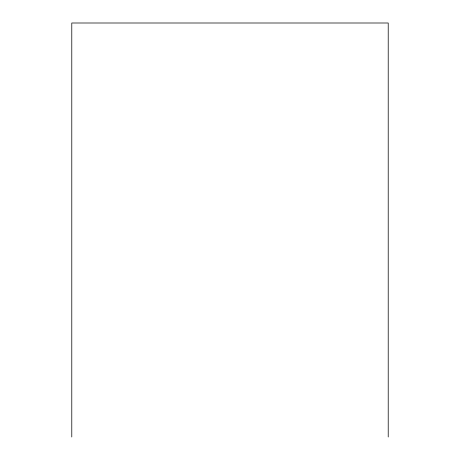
<?xml version="1.0" encoding="UTF-8"?>
<svg xmlns="http://www.w3.org/2000/svg" width="460" height="460" viewBox="0 0 460 460"><rect width="100%" height="100%" fill="white"/><g stroke="black" fill="none" stroke-linecap="round" stroke-linejoin="round"><path stroke-width="0.69" d="M388.217 437L388.217 23L71.783 23L71.783 437"/></g></svg>
